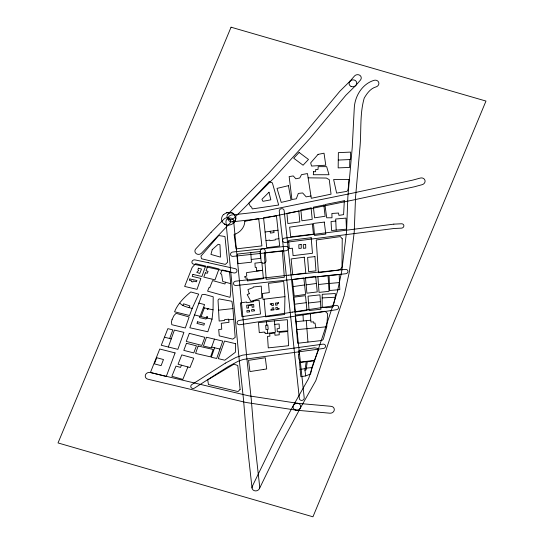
<?xml version="1.0" encoding="UTF-8"?>
<svg xmlns="http://www.w3.org/2000/svg" width="544" height="544" viewBox="0 0 544 544"><rect width="100%" height="100%" fill="white"/><g stroke="black" fill="none" stroke-linecap="round" stroke-linejoin="round"><path stroke-width="0.82" d="M322.191 297.935L322.191 306.938C325.53 308.285 329.861 307.632 333.173 306.639L335.356 297.214L335.322 293.515L322.245 294.311L322.191 297.935L335.356 297.214M213.044 309.869L213.214 296.793L204.551 294.372L202.001 294.658L189.836 327.76L207.828 331.758L212.065 319.138L213.044 309.869L203.402 307.673L199.553 317.608L205.992 319.036L206.808 316.452L207.584 316.669L207.203 318.056L201.13 316.588L204.367 307.884M284.94 296.636L284.587 314.473L265.628 316.819L264.112 299.173L284.94 296.636L283.71 281.404L268.546 283.349L269.287 292.597L262.378 293.495L262.929 299.329L264.112 299.173M349.819 159.562L349.642 167.45L338.164 167.878L338.368 152.64L350.56 152.102L350.452 159.535L338.273 160.065M326.74 326.774L327.651 313.691L325.149 311.29L295.399 315.098L297.616 343.278L321.579 340.524L322.483 340.061L323.313 339.184L326.74 326.774L296.534 329.671M305.714 375.918L310.597 374L311.855 367.574L314.276 360.74L307.217 361.821L306.109 369.974L304.946 370.199L305.714 375.918L300.846 376.706L299.499 362.569L306.211 361.706L304.946 370.199M207.522 308.4L207.223 309.414L207.828 309.529L208.141 308.468M214.465 339.123L211.392 347.902L203.429 346.045L206.496 337.246L222.754 341.095L216.682 358.469L211.337 357.245L214.601 347.786L219.932 349.058M332.486 306.728L308.659 378.44L293.427 405.382L275.448 438.777L252.341 486.248A3.876 3.434 -14 0 0 255.265 490.899A3.876 3.434 -14 0 0 259.706 486.921L254.939 444.013L251.199 398.623L246.697 356.803L233.641 220.912A3.876 3.434 -14 0 0 229.473 217.981A3.876 3.434 -14 0 0 225.957 221.904L239.02 357.789L243.522 399.629L247.262 444.985L252.035 487.995M332.486 306.721L337.409 291.625L341.734 271.259L346.542 231.934L347.861 196.921L352.233 147.601L354.246 108.616C354.62 96.553 361.998 84.075 373.857 80.39A3.876 3.434 -14 0 1 378.706 82.362A3.876 3.434 -14 0 1 376.224 86.836C370.627 88.284 366.989 93.371 364.228 98.083C359.598 114.077 361.481 131.118 359.931 147.58L355.558 196.84L354.219 232.159L349.377 271.762L344.148 295.718L315.812 380.65L300.308 408.136L282.384 441.436L259.4 488.668M168.314 347.038L174.386 330.079L183.913 332.357L177.854 349.343L161.248 345.277L167.865 328.637L172.836 329.888L169.646 338.504L164.458 337.205M192.168 308.421L189.543 315.493L174.556 311.8C177.664 303.878 184.28 297.194 190.808 291.951L198.703 294.114L192.168 308.421C187.884 307.197 183.083 306.605 179.833 303.226M203.402 307.673L204.585 304.586L198.771 303.069M182.872 305.531L183.559 303.81L189.883 305.891L189.033 307.584M225.583 282.241L224.903 283.961L212.595 280.568L209.732 287.735L209.039 287.545L207.597 291.149L229.996 297.337C231.581 289.095 230.445 279.881 229.412 271.558L222.19 269.98L220.456 273.632L221.605 274.149L222.761 281.472L230.52 283.601M181.444 365.167L178.058 364.235L181.778 354.892L193.746 358.183L190.012 367.52L181.444 365.167L180.533 367.397L175.998 366.119L171.856 376.285L182.838 379.392L187.904 366.942M349.914 81.287L354.416 76.092A3.876 3.434 -14 0 1 359.836 75.31A3.876 3.434 -14 0 1 360.4 80.138L355.898 85.333M227.99 214.105L268.26 173.699L303.987 134.382L339.837 91.249L350.125 81.063M355.694 85.558L345.828 95.295L310.005 138.387L274.06 177.949L233.607 218.545A3.876 3.434 -14 0 1 228.086 218.919A3.876 3.434 -14 0 1 228.14 213.962A3.876 3.434 -14 0 1 233.662 213.867M226.386 212.786L227.555 212.459M311.039 195.983L306.197 196.867L302.634 192.957L298.316 193.419L296.31 198.818L291.917 199.492L289.156 176.569L293.277 175.943L295.854 178.799L299.764 177.976L301.505 174.644L307.469 173.563L311.29 198.295L331.044 194.16L329.27 179.676L326.359 178.051L308.149 177.834M299.866 369.451L305.279 368.621M265.996 240.611L269.749 240.074L269.817 240.72L275.312 239.952L275.237 239.224L278.902 238.707L276.468 215.832L263.548 217.648L266.757 247.765L279.677 245.963L278.902 238.707M293.128 286.586L304.586 284.954L303.831 277.977L292.38 279.602L294.188 296.058L305.626 294.406L304.586 284.954M265.084 232.009L278.004 230.194M274.414 320.858L258.482 322.667L259.284 332.656L264.418 332.037L264.479 332.874L265.397 332.772L265.465 333.601L275.38 332.268L274.414 320.858L287.341 319.675L287.844 330.786L277.277 331.758L277.134 328.726L279.344 328.528L279.14 323.979L274.577 324.401M306.184 284.859L316.384 283.472L315.656 276.325L305.449 277.719L306.925 293.209L317.254 291.924L316.384 283.472M294.603 304.212L306.218 302.682L305.497 295.678L293.998 297.16L295.344 311.991L306.959 310.468L306.218 302.682M267.322 329.406L268.212 329.29L267.784 325.033L265.649 325.292L265.989 329.569L267.322 329.406L267.641 333.343M250.757 252.6L260.032 251.546L260.535 258.386L251.24 259.447L251.437 262.181L237.966 263.684L237.293 254.096L250.757 252.6L251.24 259.447M232.227 221.843L263.337 218.328L352.403 200.199L414.276 186.81L422.158 184.668A3.876 3.434 -14 0 0 424.98 180.343A3.876 3.434 -14 0 0 420.315 178.058L412.767 180.112L351.043 193.467L262.167 211.555L231.703 214.982A3.876 3.434 -14 0 0 228.133 218.96L228.167 219.198M308.543 302.988L320.423 301.655L319.96 294.862L308.047 296.174L309.08 310.563L320.967 309.223L320.423 301.655M218.416 310.189L232.927 308.591L231.894 301.281L219.076 298.887L218.028 300.104L219.157 321.042L224.611 320.443L224.556 319.654L228.657 319.178L228.976 322.334L221.238 323.306L221.762 329.168L218.702 329.555L219.266 335.886L232.757 339.13L235.185 337.396L232.927 308.591M228.752 319.804L233.668 319.26M295.922 321.681L310.78 320.205L310.359 313.5M318.43 284.519L328.569 283.417L328.032 275.577L317.9 276.685L319.056 292.393L328.998 291.326L328.569 283.417M306.347 368.152L311.855 367.574M335.798 221.054L331.051 221.53L331.568 230.534L346.453 229.153L345.977 218.103L335.709 219.021L336.185 230.071M329.412 283.451L339.504 282.56L339.184 274.53L329.072 275.42L329.705 290.51L339.796 289.619L339.504 282.56M297.48 403.294L331.058 406.32A3.876 3.434 -14 0 1 334.261 410.108A3.876 3.434 -14 0 1 329.854 413.202L296.276 410.176M297.704 403.322L248.411 395.767L150.273 372.511A3.876 3.434 -14 0 0 145.425 374.986A3.876 3.434 -14 0 0 147.914 379.209L246.18 402.499L296.058 410.149M207.203 318.056L212.065 319.138M211.657 347.086L214.601 347.786M194.283 314.847L200.097 316.356M169.646 338.504L171.292 338.932M224.352 223.978L225.291 224.475M227.936 218.79L228.12 218.96A3.876 3.434 -14 0 0 232.492 221.809A3.876 3.434 -14 0 0 235.763 217.627M315.86 327.604L315.003 323.048L313.711 323.211L313.636 321.864L310.937 322L310.78 320.205M270.212 231.288L270.409 233.084L274.033 232.567L273.836 230.778M266.499 321.708L266.778 325.156M307.952 342.054L306.286 320.545M302.994 314.371L303.328 320.872M229.806 212.337A7.235 6.399 -14 0 1 232.771 213.255L233.886 214.098L235.647 217.206L235.804 218.538A7.228 6.399 -14 0 1 231.554 224.4L230.547 224.754A7.086 6.263 -14 0 1 228.344 225.087A7.188 6.358 -14 0 1 223.047 222.884A7.147 6.324 -14 0 1 221.87 220.837L221.653 219.905A7.133 6.31 -14 0 1 221.7 217.94A7.188 6.358 -14 0 1 223.652 214.411M234.811 221.626A7.086 6.27 -14 0 1 233.702 222.965M223.768 214.54A7.086 6.27 -14 0 1 229.847 212.459M233.648 213.969A7.086 6.27 -14 0 1 235.742 217.709M342.23 238.768L341.992 267.104L340.456 269.3L337.872 270.184L318.41 272.721L316.234 239.965L340.333 236.606L342.23 238.768M235.634 343.692L235.368 352.274L224.794 360.196L218.294 358.659L224.516 341.054L235.634 343.692M344.318 200.729L343.604 214.642L338.919 215.356L338.524 213.044L331.888 213.445L331.996 217.79L326.699 217.79L324.904 204.571L344.318 200.729M313.528 171.707L313.324 174.726L328.998 174.733L326.665 166.654L318.199 166.648L318.009 169.422L315.738 169.422L315.588 171.714L313.528 171.707M348.962 179.527L348.269 188.163L347.786 190.271L346.929 191.352L336.627 193.106L333.622 179.506L348.962 179.527M244.807 276.821L245.371 278.045L247.017 278.004L247.411 280.949L263.384 278.623L261.848 262.364L254.918 263.16L255.238 267.471L256.374 267.335L256.646 270.98L262.439 270.32L246.514 272.646L246.738 275.992L244.807 276.821M244.827 221.292C244.698 227.412 239.877 232.859 234.097 234.471L236.144 248.894L261.902 245.888L258.679 218.552L244.827 221.292M172.088 319.471L171.462 321.796L171.795 324.7L185.3 327.991L189.122 316.982L176.079 313.317L173.978 315.554L172.088 319.471M198.37 268.206L197.928 269.872L198.696 270.375L196.731 272.326L199.743 273.455L201.491 269.062L198.37 268.206M212.228 249.614L210.943 254.422L220.456 257.122L219.98 244.732L218.185 244.283L212.228 249.614M189.849 278.977L189.407 280.364L191.658 280.847L191.406 281.615L192.93 281.942L193.215 281.064L196.493 281.758L196.908 280.48L189.849 278.977M198.138 346.018L195.588 353.416L210.603 356.871L213.16 349.466L198.138 346.018M192.916 274.4L192.216 276.393L200.879 278.433L197.044 289.347L184.634 286.436L192.209 267.376L195.609 263.677L205.591 266.016L201.906 276.508L192.916 274.4M205.374 272.796L203.803 277.107L215.002 279.868L218.994 268.933L207.767 266.172L206.054 270.858L208.039 271.347L207.332 273.272L205.374 272.796M197.574 321.81L196.976 323.456L203.891 325.156L204.49 323.51L197.574 321.81M175.08 352.913L166.26 376.489L150.443 372.47L159.759 349.024L175.08 352.913M189.312 333.35L186.279 341.421L201.844 345.399L204.87 337.328L189.312 333.35M186.456 343.284L183.804 350.377L193.786 352.92L196.438 345.828L186.456 343.284M318.614 349.493L314.486 360.386L299.71 362.154L299.499 359.04L298.846 359.081L298.411 354.314L299.071 354.28L298.717 350.826L300.914 350.547L300.886 349.914L314.541 347.827L317.295 348.364L318.614 349.493M156.747 357.728L154.353 363.848L161.085 365.656L163.486 359.536L156.747 357.728M231.057 27.2L58.024 442.938L312.943 516.8L485.976 101.062L231.057 27.2M240.115 389.334L238.15 391.462L236.905 391.292L208.427 384.52L207.747 379.855L233.974 364.16L237.782 365.541L240.115 389.334M218.708 235.552L200.974 256.115L201.498 258.76L225.311 264.411L227.616 262.276L224.971 236.504L218.708 235.552M318.056 154.387L310.672 162.867L311.528 166.063L325.781 165.213L324.02 153.197L318.056 154.387M211.106 232.302L195.847 248.805A3.876 3.434 -14 0 0 196.221 253.66A3.876 3.434 -14 0 0 201.661 253.035L229.711 223.448A3.876 3.434 -14 0 0 229.507 218.579A3.876 3.434 -14 0 0 224.06 219.048L211.106 232.302M299.139 152.456L293.712 158.209L303.062 165.22L308.496 159.453L299.139 152.456M269.103 181.744L248.751 203.306L250.56 206.584L251.586 207.012L252.246 208.93L278.671 205.02L272.354 182.825L269.103 181.744M269.008 192.236L261.936 199.294L262.915 201.334L270.817 199.825L269.008 192.236M225.42 363.106L191.869 384.554A2.455 2.176 -14 0 0 191.162 387.614A2.455 2.176 -14 0 0 194.541 388.069L228.011 366.683L238.068 361.298L243.386 359.428L323.347 348.486A2.455 2.176 -14 0 0 325.55 345.991A2.455 2.176 -14 0 0 322.898 344.155L242.59 355.144L235.933 357.469L225.42 363.106M249.24 293.706L247.187 294.603L250.872 301.369L261.868 297.881L261.27 286.13L253.266 286.987L253.28 287.545L247.928 289.592L249.24 293.706M288.436 185.667L277.018 188.387L281.228 202.395L291.047 200.09L288.436 185.667M323.843 205.095L313.398 207.169L314.595 217.824L325.135 216.267L323.843 205.095M311.093 207.924L300.873 209.936L301.9 220.776L312.222 219.368L311.093 207.924M298.812 211.072L286.953 213.425L287.851 223.536L299.826 221.904L298.812 211.072M278.95 308.475L277.562 308.727L277.352 307.319L275.754 307.598L276.066 309.706L279.058 309.182L278.95 308.475M273.931 309.822L270.946 310.325L270.844 309.618L272.231 309.386L272.041 307.979L273.639 307.714L273.931 309.822M292.604 312.093L239.265 320.416A2.455 2.176 -14 0 0 237.123 322.952A2.455 2.176 -14 0 0 239.829 324.727L336.45 309.706A2.455 2.176 -14 0 0 338.592 307.176A2.455 2.176 -14 0 0 335.886 305.395L292.611 312.093M263.323 369.485L249.954 371.572L248.54 360.359L265.295 357.755L266.71 368.961L263.323 369.485M312.338 223.904L289.639 227.161L290.714 236.851L313.453 234.172L312.338 223.904M253.205 301.777L246.677 302.709L246.602 302.015L240.421 302.886L241.903 316.642L260.535 314.004L259.06 300.234L253.137 301.077L253.205 301.777M271.687 304.259L270.293 304.456L270.225 303.742L273.224 303.334L273.442 305.456L271.823 305.68L271.687 304.259M254.259 310.862L251.702 311.209L251.552 309.686L254.109 309.346L254.259 310.862M249.567 311.821L247.003 312.168L246.847 310.644L249.404 310.298L249.567 311.821M304.246 257.203L291.115 258.958L292.686 274.815L305.81 273.061L304.246 257.203M393.829 224.135L284.838 238.082A2.455 2.176 -14 0 0 282.601 240.557L299.356 398.562A2.455 2.176 -14 0 0 302.015 400.398A2.455 2.176 -14 0 0 304.218 397.902L284.124 210.521A2.455 2.176 -14 0 0 281.445 208.706A2.455 2.176 -14 0 0 279.262 211.215L282.608 240.591A2.455 2.176 -14 0 0 285.233 242.42L394.121 228.487L401.472 228.147A2.455 2.176 -14 0 0 403.879 225.808A2.455 2.176 -14 0 0 401.404 223.781L393.829 224.135M278.419 302.722L275.414 303.11L275.618 305.238L277.222 305.028L277.093 303.606L278.487 303.43L278.419 302.722M324.272 222.081L313.48 223.428L314.507 235.423L325.802 234.09L324.272 222.081M311.168 237.721L288.64 240.468L289.32 248.594L292.448 248.214L293.066 255.653L312.474 253.286L311.168 237.721M248.499 307.938L246.894 308.128L246.677 305.225L253.66 304.409L253.871 307.115L252.171 307.306L251.994 305.055L248.309 305.483L248.499 307.938M282.377 250.798L264.268 252.865L266.22 279.337L284.335 277.27L282.377 250.798M314.935 256.598L307.612 257.421L308.645 271.687L315.969 270.858L314.935 256.598M288.796 275.169L235.763 281.166A2.455 2.176 -14 0 0 233.498 283.614A2.455 2.176 -14 0 0 236.096 285.512L345.685 273.754A2.455 2.176 -14 0 0 347.983 271.334A2.455 2.176 -14 0 0 345.413 269.402L288.823 275.169M265.622 248.431L232.805 252.015A2.455 2.176 -14 0 0 230.527 254.456A2.455 2.176 -14 0 0 233.118 256.367L286.056 250.723A2.455 2.176 -14 0 0 288.354 248.295A2.455 2.176 -14 0 0 285.784 246.364L265.642 248.431M287.728 331.466L279.099 332.391L279.256 334.798L274.978 335.254L274.829 333.057L269.729 333.601L269.906 336.151L267.526 336.403L268.267 347.881L288.646 345.712L287.728 331.466M301.192 244.555L298.812 244.725L298.901 248.438L301.274 248.261L301.192 244.555M305.667 244.406L303.294 244.582L303.368 248.295L305.748 248.118L305.667 244.406M208.175 262.677L195.017 259.91A2.455 2.176 -14 0 0 191.991 261.548A2.455 2.176 -14 0 0 193.644 264.18L233.852 272.938A2.455 2.176 -14 0 0 236.898 271.327A2.455 2.176 -14 0 0 235.273 268.682L208.202 262.684M265.356 252.892L265.173 250.655A2.455 2.176 -14 0 0 262.562 248.764A2.455 2.176 -14 0 0 260.304 251.226L261.127 261.344A2.455 2.176 -14 0 0 263.731 263.235A2.455 2.176 -14 0 0 265.996 260.78L265.356 252.899M351.057 86.435A3.876 3.434 -14 0 0 356.762 83.035A3.876 3.434 -14 0 0 350.914 80.464A3.876 3.434 -14 0 0 351.057 86.435M295.569 410.054A3.876 3.434 -14 0 0 300.676 405.926A3.876 3.434 -14 0 0 294.392 404.226A3.876 3.434 -14 0 0 295.569 410.054"/></g></svg>
